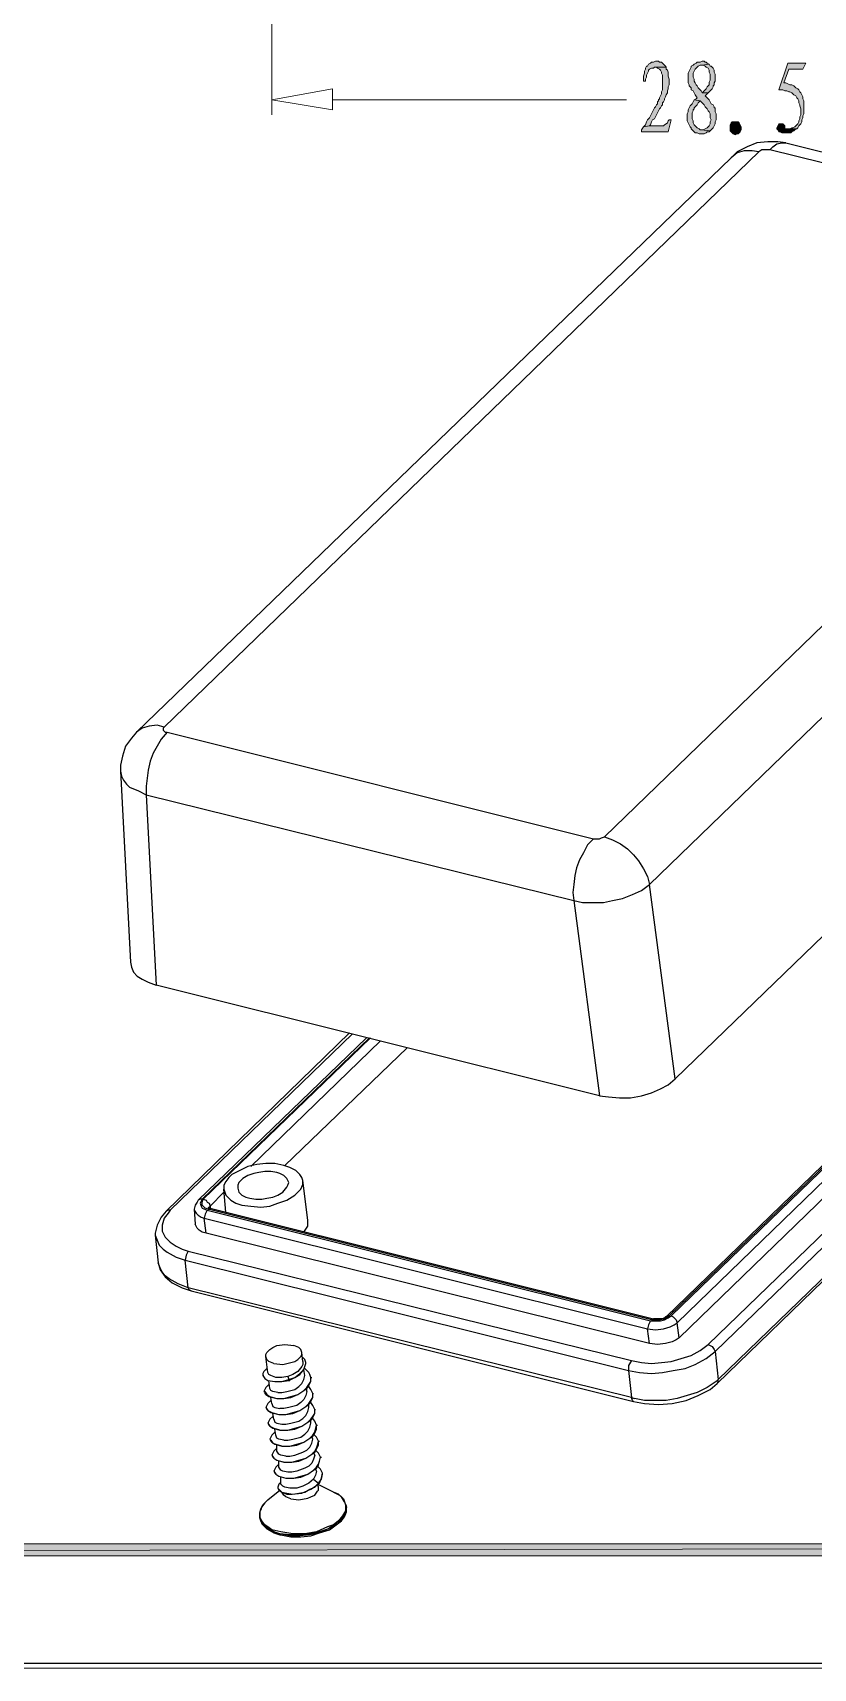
# Model space of a CAD drawing. Header units: inches. Extents: x 7 to 289, y 10 to 206.
# Drawn here: x 135.2 to 168.4, y 10.2 to 79.7 of the extents above; entities that cross this region are included whole.
import ezdxf

# ---------------------------------------------------------------- set-up
doc = ezdxf.new("R2010")
doc.units = ezdxf.units.IN
doc.header["$MEASUREMENT"] = 0
doc.layers.add('图层 1', color=7, linetype='Continuous')

# ---------------------------------------------------------------- blocks, each defined once
blk = doc.blocks.new('block 2')
at = {"layer": '图层 1', "color": 7, "lineweight": 25, "true_color": 0xffffff}
blk.add_lwpolyline([(7.062, 10.406), (288.706, 10.406), (288.706, 206.113), (7.062, 206.113), (7.062, 10.406)], dxfattribs=at)
at = {"layer": '图层 1', "lineweight": 0}
blk.add_lwpolyline([(6.893, 203.7), (288.917, 203.7), (288.917, 10.194), (6.893, 10.194), (6.893, 203.7)], dxfattribs=at)

msp = doc.modelspace()

# ---------------------------------------------------------------- hatches: boundary and pattern name
at = {"layer": '图层 1', "true_color": 0xdda500}
for points in [[(161.79, 78.52), (161.706, 78.52), (161.621, 78.478), (161.536, 78.478), (161.494, 78.436), (161.409, 78.393), (161.367, 78.308), (161.325, 78.308), (161.282, 78.224), (161.282, 78.182), (161.24, 78.097), (161.24, 78.012), (161.197, 77.885), (161.197, 77.801), (161.197, 77.673), (161.282, 77.673), (161.282, 77.758), (161.325, 77.843), (161.325, 77.928), (161.367, 78.012), (161.409, 78.097), (161.409, 78.139), (161.452, 78.182), (161.536, 78.224), (161.621, 78.224), (161.663, 78.266), (162.171, 78.266), (162.129, 78.308), (162.044, 78.393), (162.002, 78.436), (161.959, 78.478), (161.875, 78.478), (161.833, 78.52)], [(162.171, 78.266), (161.663, 78.266), (161.748, 78.266), (161.79, 78.224), (161.875, 78.182), (161.917, 78.139), (161.959, 78.054), (161.959, 78.012), (162.002, 77.928), (162.002, 77.843), (162.002, 77.758), (162.002, 77.673), (162.002, 77.589), (162.002, 77.547), (162.002, 77.462), (162.002, 77.377), (162.002, 77.292), (161.959, 77.208), (161.959, 77.123), (161.917, 77.039), (161.875, 76.954), (161.875, 76.911), (161.833, 76.869), (161.833, 76.827), (161.79, 76.785), (161.79, 76.7), (161.748, 76.658), (161.706, 76.573), (161.663, 76.53), (161.621, 76.446), (161.578, 76.361), (161.536, 76.276), (161.494, 76.192), (161.452, 76.107), (161.367, 76.023), (161.325, 75.938), (161.282, 75.811), (161.197, 75.726), (161.452, 75.769), (161.494, 75.811), (161.536, 75.938), (161.578, 76.023), (161.663, 76.065), (161.706, 76.15), (161.748, 76.234), (161.79, 76.319), (161.833, 76.404), (161.875, 76.488), (161.917, 76.53), (161.959, 76.615), (162.002, 76.658), (162.002, 76.742), (162.044, 76.785), (162.087, 76.869), (162.087, 76.911), (162.129, 76.996), (162.171, 77.081), (162.214, 77.166), (162.214, 77.25), (162.256, 77.335), (162.256, 77.42), (162.298, 77.504), (162.298, 77.589), (162.298, 77.673), (162.298, 77.758), (162.256, 77.885), (162.256, 77.97), (162.256, 78.054), (162.214, 78.139), (162.171, 78.182)], [(163.695, 78.52), (163.611, 78.478), (163.526, 78.478), (163.484, 78.478), (163.441, 78.436), (163.356, 78.393), (163.314, 78.351), (163.23, 78.308), (163.23, 78.266), (163.187, 78.182), (163.145, 78.097), (163.103, 78.012), (163.103, 77.928), (163.103, 77.843), (163.103, 77.801), (163.103, 77.673), (163.103, 77.589), (163.145, 77.504), (163.145, 77.462), (163.187, 77.42), (163.23, 77.377), (163.23, 77.292), (163.314, 77.25), (163.356, 77.166), (163.399, 77.081), (163.484, 76.954), (163.441, 76.911), (163.356, 76.869), (163.611, 76.827), (163.653, 76.785), (163.695, 76.742), (163.78, 76.658), (163.822, 76.573), (163.865, 76.53), (163.907, 76.488), (163.949, 76.404), (163.992, 76.361), (164.034, 76.276), (164.034, 76.192), (164.034, 76.107), (164.076, 76.023), (164.034, 75.938), (164.034, 75.853), (163.992, 75.769), (163.949, 75.726), (163.907, 75.684), (163.822, 75.642), (163.737, 75.599), (163.653, 75.599), (164.034, 75.557), (164.118, 75.642), (164.161, 75.684), (164.203, 75.769), (164.246, 75.853), (164.246, 75.938), (164.288, 76.023), (164.288, 76.107), (164.288, 76.192), (164.288, 76.276), (164.246, 76.361), (164.246, 76.446), (164.246, 76.488), (164.246, 76.53), (164.203, 76.53), (164.203, 76.573), (164.161, 76.658), (164.076, 76.7), (164.034, 76.785), (163.992, 76.869), (163.907, 76.954), (163.822, 77.039), (163.865, 77.081), (163.949, 77.166), (163.695, 77.166), (163.653, 77.25), (163.568, 77.335), (163.526, 77.377), (163.484, 77.462), (163.441, 77.504), (163.399, 77.589), (163.356, 77.673), (163.356, 77.758), (163.314, 77.843), (163.314, 77.928), (163.314, 78.012), (163.356, 78.097), (163.399, 78.182), (163.441, 78.224), (163.484, 78.266), (163.526, 78.308), (163.611, 78.351), (163.695, 78.351), (163.992, 78.393), (163.907, 78.436), (163.865, 78.478), (163.822, 78.478), (163.78, 78.52)], [(163.992, 78.393), (163.695, 78.351), (163.737, 78.351), (163.822, 78.308), (163.865, 78.266), (163.949, 78.224), (163.992, 78.139), (163.992, 78.054), (164.034, 77.97), (164.034, 77.885), (164.034, 77.843), (164.034, 77.716), (163.992, 77.631), (163.992, 77.589), (163.992, 77.504), (163.949, 77.462), (163.907, 77.42), (163.865, 77.335), (163.78, 77.25), (163.695, 77.166), (163.949, 77.166), (164.034, 77.25), (164.076, 77.292), (164.118, 77.335), (164.161, 77.42), (164.161, 77.462), (164.203, 77.504), (164.203, 77.589), (164.246, 77.673), (164.246, 77.758), (164.246, 77.885), (164.246, 77.97), (164.203, 78.054), (164.203, 78.139), (164.161, 78.224), (164.076, 78.308), (164.034, 78.308)], [(168.098, 78.436), (167.336, 78.436), (166.955, 77.292), (167.04, 77.292), (167.124, 77.292), (167.209, 77.25), (167.293, 77.25), (167.378, 77.208), (167.421, 77.208), (167.505, 77.166), (167.547, 77.123), (167.59, 77.081), (167.675, 77.039), (167.717, 76.954), (167.759, 76.911), (167.802, 76.827), (167.802, 76.742), (167.844, 76.658), (167.844, 76.615), (167.886, 76.488), (167.886, 76.404), (167.886, 76.319), (167.886, 76.234), (167.844, 76.15), (167.844, 76.065), (167.802, 75.98), (167.802, 75.938), (167.759, 75.853), (167.717, 75.811), (167.675, 75.769), (167.632, 75.726), (167.547, 75.684), (167.505, 75.684), (167.421, 75.642), (167.336, 75.642), (167.209, 75.642), (167.717, 75.642), (167.759, 75.684), (167.802, 75.769), (167.844, 75.811), (167.886, 75.853), (167.928, 75.938), (167.928, 76.023), (167.971, 76.107), (167.971, 76.192), (168.013, 76.276), (168.013, 76.361), (168.013, 76.446), (168.013, 76.573), (168.013, 76.658), (168.013, 76.742), (168.013, 76.827), (167.971, 76.911), (167.971, 76.996), (167.928, 77.081), (167.886, 77.166), (167.844, 77.208), (167.802, 77.292), (167.759, 77.335), (167.675, 77.377), (167.632, 77.42), (167.59, 77.462), (167.505, 77.504), (167.421, 77.504), (167.336, 77.547), (167.251, 77.589), (167.167, 77.589), (167.378, 78.182), (167.971, 78.182)], [(163.356, 76.869), (163.314, 76.785), (163.272, 76.7), (163.23, 76.658), (163.187, 76.615), (163.145, 76.53), (163.103, 76.446), (163.103, 76.361), (163.06, 76.276), (163.06, 76.192), (163.06, 76.107), (163.06, 76.065), (163.06, 75.98), (163.103, 75.895), (163.145, 75.811), (163.187, 75.726), (163.23, 75.684), (163.23, 75.642), (163.314, 75.557), (163.356, 75.514), (163.399, 75.472), (163.484, 75.472), (163.568, 75.43), (163.653, 75.43), (163.695, 75.43), (163.78, 75.43), (163.865, 75.472), (163.907, 75.514), (163.992, 75.514), (164.034, 75.557), (163.653, 75.599), (163.611, 75.599), (163.568, 75.642), (163.484, 75.684), (163.441, 75.726), (163.399, 75.769), (163.356, 75.811), (163.314, 75.895), (163.314, 75.98), (163.272, 76.065), (163.272, 76.15), (163.272, 76.192), (163.272, 76.319), (163.314, 76.404), (163.314, 76.446), (163.356, 76.488), (163.356, 76.53), (163.399, 76.573), (163.484, 76.658), (163.526, 76.742), (163.611, 76.827)], [(162.383, 76.023), (162.298, 76.023), (162.256, 75.98), (162.214, 75.895), (162.171, 75.853), (162.087, 75.811), (162.044, 75.769), (161.452, 75.769), (161.197, 75.726), (161.113, 75.599), (161.113, 75.514), (162.256, 75.514)], [(165.219, 75.43), (165.177, 75.43), (165.092, 75.388), (165.008, 75.43), (164.965, 75.472), (164.923, 75.514), (164.881, 75.557), (164.881, 75.642), (164.881, 75.726), (164.881, 75.811), (164.923, 75.895), (164.965, 75.938), (165.008, 75.938), (165.092, 75.938), (165.177, 75.938), (165.219, 75.938), (165.262, 75.895), (165.304, 75.811), (165.346, 75.726), (165.346, 75.684), (165.346, 75.599), (165.304, 75.514), (165.262, 75.472)], [(167.04, 75.853), (166.955, 75.853), (166.912, 75.769), (166.87, 75.684), (166.87, 75.642), (166.912, 75.599), (166.955, 75.514), (166.997, 75.514), (167.082, 75.472), (167.124, 75.472), (167.209, 75.472), (167.336, 75.472), (167.378, 75.472), (167.463, 75.472), (167.505, 75.514), (167.59, 75.557), (167.632, 75.599), (167.717, 75.642), (167.209, 75.642), (167.209, 75.769), (167.167, 75.811), (167.124, 75.853), (167.082, 75.853)]]:
    msp.add_hatch(color=42, dxfattribs=at).paths.add_polyline_path(points)
at = {"layer": '图层 1', "true_color": 0xffffff}
for points in [[(284.134, 14.978), (283.626, 15.486), (11.888, 14.978)], [(283.626, 15.486), (11.888, 14.978), (11.888, 15.486)]]:
    msp.add_hatch(color=7, dxfattribs=at).paths.add_polyline_path(points)

# ---------------------------------------------------------------- linework, layer by layer
at = {"layer": '图层 1', "color": 131, "lineweight": 5, "true_color": 0x7fffff}
msp.add_lwpolyline([(145.407, 104.851), (145.407, 76.234)], dxfattribs=at)
at = {"layer": '图层 1', "lineweight": 0}
for points in [[(161.79, 78.52), (161.706, 78.52), (161.621, 78.478), (161.536, 78.478), (161.494, 78.436), (161.409, 78.393), (161.367, 78.308), (161.325, 78.308), (161.282, 78.224), (161.282, 78.182), (161.24, 78.097), (161.24, 78.012), (161.197, 77.885), (161.197, 77.801), (161.197, 77.673), (161.282, 77.673), (161.282, 77.758), (161.325, 77.843), (161.325, 77.928), (161.367, 78.012), (161.409, 78.097), (161.409, 78.139), (161.452, 78.182), (161.536, 78.224), (161.621, 78.224), (161.663, 78.266), (162.171, 78.266), (162.129, 78.308), (162.044, 78.393), (162.002, 78.436), (161.959, 78.478), (161.875, 78.478), (161.833, 78.52), (161.79, 78.52)], [(162.171, 78.266), (161.663, 78.266), (161.748, 78.266), (161.79, 78.224), (161.875, 78.182), (161.917, 78.139), (161.959, 78.054), (161.959, 78.012), (162.002, 77.928), (162.002, 77.843), (162.002, 77.758), (162.002, 77.673), (162.002, 77.589), (162.002, 77.547), (162.002, 77.462), (162.002, 77.377), (162.002, 77.292), (161.959, 77.208), (161.959, 77.123), (161.917, 77.039), (161.875, 76.954), (161.875, 76.911), (161.833, 76.869), (161.833, 76.827), (161.79, 76.785), (161.79, 76.7), (161.748, 76.658), (161.706, 76.573), (161.663, 76.53), (161.621, 76.446), (161.578, 76.361), (161.536, 76.276), (161.494, 76.192), (161.452, 76.107), (161.367, 76.023), (161.325, 75.938), (161.282, 75.811), (161.197, 75.726), (161.452, 75.769), (161.494, 75.811), (161.536, 75.938), (161.578, 76.023), (161.663, 76.065), (161.706, 76.15), (161.748, 76.234), (161.79, 76.319), (161.833, 76.404), (161.875, 76.488), (161.917, 76.53), (161.959, 76.615), (162.002, 76.658), (162.002, 76.742), (162.044, 76.785), (162.087, 76.869), (162.087, 76.911), (162.129, 76.996), (162.171, 77.081), (162.214, 77.166), (162.214, 77.25), (162.256, 77.335), (162.256, 77.42), (162.298, 77.504), (162.298, 77.589), (162.298, 77.673), (162.298, 77.758), (162.256, 77.885), (162.256, 77.97), (162.256, 78.054), (162.214, 78.139), (162.171, 78.182), (162.171, 78.266)], [(163.695, 78.52), (163.611, 78.478), (163.526, 78.478), (163.484, 78.478), (163.441, 78.436), (163.356, 78.393), (163.314, 78.351), (163.23, 78.308), (163.23, 78.266), (163.187, 78.182), (163.145, 78.097), (163.103, 78.012), (163.103, 77.928), (163.103, 77.843), (163.103, 77.801), (163.103, 77.673), (163.103, 77.589), (163.145, 77.504), (163.145, 77.462), (163.187, 77.42), (163.23, 77.377), (163.23, 77.292), (163.314, 77.25), (163.356, 77.166), (163.399, 77.081), (163.484, 76.954), (163.441, 76.911), (163.356, 76.869), (163.611, 76.827), (163.653, 76.785), (163.695, 76.742), (163.78, 76.658), (163.822, 76.573), (163.865, 76.53), (163.907, 76.488), (163.949, 76.404), (163.992, 76.361), (164.034, 76.276), (164.034, 76.192), (164.034, 76.107), (164.076, 76.023), (164.034, 75.938), (164.034, 75.853), (163.992, 75.769), (163.949, 75.726), (163.907, 75.684), (163.822, 75.642), (163.737, 75.599), (163.653, 75.599), (164.034, 75.557), (164.118, 75.642), (164.161, 75.684), (164.203, 75.769), (164.246, 75.853), (164.246, 75.938), (164.288, 76.023), (164.288, 76.107), (164.288, 76.192), (164.288, 76.276), (164.246, 76.361), (164.246, 76.446), (164.246, 76.488), (164.246, 76.53), (164.203, 76.53), (164.203, 76.573), (164.161, 76.658), (164.076, 76.7), (164.034, 76.785), (163.992, 76.869), (163.907, 76.954), (163.822, 77.039), (163.865, 77.081), (163.949, 77.166), (163.695, 77.166), (163.653, 77.25), (163.568, 77.335), (163.526, 77.377), (163.484, 77.462), (163.441, 77.504), (163.399, 77.589), (163.356, 77.673), (163.356, 77.758), (163.314, 77.843), (163.314, 77.928), (163.314, 78.012), (163.356, 78.097), (163.399, 78.182), (163.441, 78.224), (163.484, 78.266), (163.526, 78.308), (163.611, 78.351), (163.695, 78.351), (163.992, 78.393), (163.907, 78.436), (163.865, 78.478), (163.822, 78.478), (163.78, 78.52), (163.695, 78.52)], [(163.992, 78.393), (163.695, 78.351), (163.737, 78.351), (163.822, 78.308), (163.865, 78.266), (163.949, 78.224), (163.992, 78.139), (163.992, 78.054), (164.034, 77.97), (164.034, 77.885), (164.034, 77.843), (164.034, 77.716), (163.992, 77.631), (163.992, 77.589), (163.992, 77.504), (163.949, 77.462), (163.907, 77.42), (163.865, 77.335), (163.78, 77.25), (163.695, 77.166), (163.949, 77.166), (164.034, 77.25), (164.076, 77.292), (164.118, 77.335), (164.161, 77.42), (164.161, 77.462), (164.203, 77.504), (164.203, 77.589), (164.246, 77.673), (164.246, 77.758), (164.246, 77.885), (164.246, 77.97), (164.203, 78.054), (164.203, 78.139), (164.161, 78.224), (164.076, 78.308), (164.034, 78.308), (163.992, 78.393)], [(168.098, 78.436), (167.336, 78.436), (166.955, 77.292), (167.04, 77.292), (167.124, 77.292), (167.209, 77.25), (167.293, 77.25), (167.378, 77.208), (167.421, 77.208), (167.505, 77.166), (167.547, 77.123), (167.59, 77.081), (167.675, 77.039), (167.717, 76.954), (167.759, 76.911), (167.802, 76.827), (167.802, 76.742), (167.844, 76.658), (167.844, 76.615), (167.886, 76.488), (167.886, 76.404), (167.886, 76.319), (167.886, 76.234), (167.844, 76.15), (167.844, 76.065), (167.802, 75.98), (167.802, 75.938), (167.759, 75.853), (167.717, 75.811), (167.675, 75.769), (167.632, 75.726), (167.547, 75.684), (167.505, 75.684), (167.421, 75.642), (167.336, 75.642), (167.209, 75.642), (167.717, 75.642), (167.759, 75.684), (167.802, 75.769), (167.844, 75.811), (167.886, 75.853), (167.928, 75.938), (167.928, 76.023), (167.971, 76.107), (167.971, 76.192), (168.013, 76.276), (168.013, 76.361), (168.013, 76.446), (168.013, 76.573), (168.013, 76.658), (168.013, 76.742), (168.013, 76.827), (167.971, 76.911), (167.971, 76.996), (167.928, 77.081), (167.886, 77.166), (167.844, 77.208), (167.802, 77.292), (167.759, 77.335), (167.675, 77.377), (167.632, 77.42), (167.59, 77.462), (167.505, 77.504), (167.421, 77.504), (167.336, 77.547), (167.251, 77.589), (167.167, 77.589), (167.378, 78.182), (167.971, 78.182), (168.098, 78.436)], [(163.356, 76.869), (163.314, 76.785), (163.272, 76.7), (163.23, 76.658), (163.187, 76.615), (163.145, 76.53), (163.103, 76.446), (163.103, 76.361), (163.06, 76.276), (163.06, 76.192), (163.06, 76.107), (163.06, 76.065), (163.06, 75.98), (163.103, 75.895), (163.145, 75.811), (163.187, 75.726), (163.23, 75.684), (163.23, 75.642), (163.314, 75.557), (163.356, 75.514), (163.399, 75.472), (163.484, 75.472), (163.568, 75.43), (163.653, 75.43), (163.695, 75.43), (163.78, 75.43), (163.865, 75.472), (163.907, 75.514), (163.992, 75.514), (164.034, 75.557), (163.653, 75.599), (163.611, 75.599), (163.568, 75.642), (163.484, 75.684), (163.441, 75.726), (163.399, 75.769), (163.356, 75.811), (163.314, 75.895), (163.314, 75.98), (163.272, 76.065), (163.272, 76.15), (163.272, 76.192), (163.272, 76.319), (163.314, 76.404), (163.314, 76.446), (163.356, 76.488), (163.356, 76.53), (163.399, 76.573), (163.484, 76.658), (163.526, 76.742), (163.611, 76.827), (163.356, 76.869)], [(162.383, 76.023), (162.298, 76.023), (162.256, 75.98), (162.214, 75.895), (162.171, 75.853), (162.087, 75.811), (162.044, 75.769), (161.452, 75.769), (161.197, 75.726), (161.113, 75.599), (161.113, 75.514), (162.256, 75.514), (162.383, 76.023)], [(165.219, 75.43), (165.177, 75.43), (165.092, 75.388), (165.008, 75.43), (164.965, 75.472), (164.923, 75.514), (164.881, 75.557), (164.881, 75.642), (164.881, 75.726), (164.881, 75.811), (164.923, 75.895), (164.965, 75.938), (165.008, 75.938), (165.092, 75.938), (165.177, 75.938), (165.219, 75.938), (165.262, 75.895), (165.304, 75.811), (165.346, 75.726), (165.346, 75.684), (165.346, 75.599), (165.304, 75.514), (165.262, 75.472), (165.219, 75.43)], [(167.04, 75.853), (166.955, 75.853), (166.912, 75.769), (166.87, 75.684), (166.87, 75.642), (166.912, 75.599), (166.955, 75.514), (166.997, 75.514), (167.082, 75.472), (167.124, 75.472), (167.209, 75.472), (167.336, 75.472), (167.378, 75.472), (167.463, 75.472), (167.505, 75.514), (167.59, 75.557), (167.632, 75.599), (167.717, 75.642), (167.209, 75.642), (167.209, 75.769), (167.167, 75.811), (167.124, 75.853), (167.082, 75.853), (167.04, 75.853)], [(284.134, 14.978), (283.626, 15.486), (11.888, 14.978), (284.134, 14.978)], [(283.626, 15.486), (11.888, 14.978), (11.888, 15.486), (283.626, 15.486)]]:
    msp.add_lwpolyline(points, dxfattribs=at)
at = {"layer": '图层 1', "color": 42, "lineweight": 5, "true_color": 0xdda500}
for points in [[(161.79, 78.52), (161.706, 78.52), (161.621, 78.478), (161.536, 78.478), (161.494, 78.436), (161.409, 78.393), (161.367, 78.308), (161.325, 78.308), (161.282, 78.224), (161.282, 78.182), (161.24, 78.097), (161.24, 78.012), (161.197, 77.885), (161.197, 77.801), (161.197, 77.673), (161.282, 77.673), (161.282, 77.758), (161.325, 77.843), (161.325, 77.928), (161.367, 78.012), (161.409, 78.097), (161.409, 78.139), (161.452, 78.182), (161.536, 78.224), (161.621, 78.224), (161.663, 78.266), (162.171, 78.266), (162.129, 78.308), (162.044, 78.393), (162.002, 78.436), (161.959, 78.478), (161.875, 78.478), (161.833, 78.52), (161.79, 78.52)], [(162.171, 78.266), (161.663, 78.266), (161.748, 78.266), (161.79, 78.224), (161.875, 78.182), (161.917, 78.139), (161.959, 78.054), (161.959, 78.012), (162.002, 77.928), (162.002, 77.843), (162.002, 77.758), (162.002, 77.673), (162.002, 77.589), (162.002, 77.547), (162.002, 77.462), (162.002, 77.377), (162.002, 77.292), (161.959, 77.208), (161.959, 77.123), (161.917, 77.039), (161.875, 76.954), (161.875, 76.911), (161.833, 76.869), (161.833, 76.827), (161.79, 76.785), (161.79, 76.7), (161.748, 76.658), (161.706, 76.573), (161.663, 76.53), (161.621, 76.446), (161.578, 76.361), (161.536, 76.276), (161.494, 76.192), (161.452, 76.107), (161.367, 76.023), (161.325, 75.938), (161.282, 75.811), (161.197, 75.726), (161.452, 75.769), (161.494, 75.811), (161.536, 75.938), (161.578, 76.023), (161.663, 76.065), (161.706, 76.15), (161.748, 76.234), (161.79, 76.319), (161.833, 76.404), (161.875, 76.488), (161.917, 76.53), (161.959, 76.615), (162.002, 76.658), (162.002, 76.742), (162.044, 76.785), (162.087, 76.869), (162.087, 76.911), (162.129, 76.996), (162.171, 77.081), (162.214, 77.166), (162.214, 77.25), (162.256, 77.335), (162.256, 77.42), (162.298, 77.504), (162.298, 77.589), (162.298, 77.673), (162.298, 77.758), (162.256, 77.885), (162.256, 77.97), (162.256, 78.054), (162.214, 78.139), (162.171, 78.182), (162.171, 78.266)], [(163.695, 78.52), (163.611, 78.478), (163.526, 78.478), (163.484, 78.478), (163.441, 78.436), (163.356, 78.393), (163.314, 78.351), (163.23, 78.308), (163.23, 78.266), (163.187, 78.182), (163.145, 78.097), (163.103, 78.012), (163.103, 77.928), (163.103, 77.843), (163.103, 77.801), (163.103, 77.673), (163.103, 77.589), (163.145, 77.504), (163.145, 77.462), (163.187, 77.42), (163.23, 77.377), (163.23, 77.292), (163.314, 77.25), (163.356, 77.166), (163.399, 77.081), (163.484, 76.954), (163.441, 76.911), (163.356, 76.869), (163.611, 76.827), (163.653, 76.785), (163.695, 76.742), (163.78, 76.658), (163.822, 76.573), (163.865, 76.53), (163.907, 76.488), (163.949, 76.404), (163.992, 76.361), (164.034, 76.276), (164.034, 76.192), (164.034, 76.107), (164.076, 76.023), (164.034, 75.938), (164.034, 75.853), (163.992, 75.769), (163.949, 75.726), (163.907, 75.684), (163.822, 75.642), (163.737, 75.599), (163.653, 75.599), (164.034, 75.557), (164.118, 75.642), (164.161, 75.684), (164.203, 75.769), (164.246, 75.853), (164.246, 75.938), (164.288, 76.023), (164.288, 76.107), (164.288, 76.192), (164.288, 76.276), (164.246, 76.361), (164.246, 76.446), (164.246, 76.488), (164.246, 76.53), (164.203, 76.53), (164.203, 76.573), (164.161, 76.658), (164.076, 76.7), (164.034, 76.785), (163.992, 76.869), (163.907, 76.954), (163.822, 77.039), (163.865, 77.081), (163.949, 77.166), (163.695, 77.166), (163.653, 77.25), (163.568, 77.335), (163.526, 77.377), (163.484, 77.462), (163.441, 77.504), (163.399, 77.589), (163.356, 77.673), (163.356, 77.758), (163.314, 77.843), (163.314, 77.928), (163.314, 78.012), (163.356, 78.097), (163.399, 78.182), (163.441, 78.224), (163.484, 78.266), (163.526, 78.308), (163.611, 78.351), (163.695, 78.351), (163.992, 78.393), (163.907, 78.436), (163.865, 78.478), (163.822, 78.478), (163.78, 78.52), (163.695, 78.52)], [(163.992, 78.393), (163.695, 78.351), (163.737, 78.351), (163.822, 78.308), (163.865, 78.266), (163.949, 78.224), (163.992, 78.139), (163.992, 78.054), (164.034, 77.97), (164.034, 77.885), (164.034, 77.843), (164.034, 77.716), (163.992, 77.631), (163.992, 77.589), (163.992, 77.504), (163.949, 77.462), (163.907, 77.42), (163.865, 77.335), (163.78, 77.25), (163.695, 77.166), (163.949, 77.166), (164.034, 77.25), (164.076, 77.292), (164.118, 77.335), (164.161, 77.42), (164.161, 77.462), (164.203, 77.504), (164.203, 77.589), (164.246, 77.673), (164.246, 77.758), (164.246, 77.885), (164.246, 77.97), (164.203, 78.054), (164.203, 78.139), (164.161, 78.224), (164.076, 78.308), (164.034, 78.308), (163.992, 78.393)], [(168.098, 78.436), (167.336, 78.436), (166.955, 77.292), (167.04, 77.292), (167.124, 77.292), (167.209, 77.25), (167.293, 77.25), (167.378, 77.208), (167.421, 77.208), (167.505, 77.166), (167.547, 77.123), (167.59, 77.081), (167.675, 77.039), (167.717, 76.954), (167.759, 76.911), (167.802, 76.827), (167.802, 76.742), (167.844, 76.658), (167.844, 76.615), (167.886, 76.488), (167.886, 76.404), (167.886, 76.319), (167.886, 76.234), (167.844, 76.15), (167.844, 76.065), (167.802, 75.98), (167.802, 75.938), (167.759, 75.853), (167.717, 75.811), (167.675, 75.769), (167.632, 75.726), (167.547, 75.684), (167.505, 75.684), (167.421, 75.642), (167.336, 75.642), (167.209, 75.642), (167.717, 75.642), (167.759, 75.684), (167.802, 75.769), (167.844, 75.811), (167.886, 75.853), (167.928, 75.938), (167.928, 76.023), (167.971, 76.107), (167.971, 76.192), (168.013, 76.276), (168.013, 76.361), (168.013, 76.446), (168.013, 76.573), (168.013, 76.658), (168.013, 76.742), (168.013, 76.827), (167.971, 76.911), (167.971, 76.996), (167.928, 77.081), (167.886, 77.166), (167.844, 77.208), (167.802, 77.292), (167.759, 77.335), (167.675, 77.377), (167.632, 77.42), (167.59, 77.462), (167.505, 77.504), (167.421, 77.504), (167.336, 77.547), (167.251, 77.589), (167.167, 77.589), (167.378, 78.182), (167.971, 78.182), (168.098, 78.436)], [(163.356, 76.869), (163.314, 76.785), (163.272, 76.7), (163.23, 76.658), (163.187, 76.615), (163.145, 76.53), (163.103, 76.446), (163.103, 76.361), (163.06, 76.276), (163.06, 76.192), (163.06, 76.107), (163.06, 76.065), (163.06, 75.98), (163.103, 75.895), (163.145, 75.811), (163.187, 75.726), (163.23, 75.684), (163.23, 75.642), (163.314, 75.557), (163.356, 75.514), (163.399, 75.472), (163.484, 75.472), (163.568, 75.43), (163.653, 75.43), (163.695, 75.43), (163.78, 75.43), (163.865, 75.472), (163.907, 75.514), (163.992, 75.514), (164.034, 75.557), (163.653, 75.599), (163.611, 75.599), (163.568, 75.642), (163.484, 75.684), (163.441, 75.726), (163.399, 75.769), (163.356, 75.811), (163.314, 75.895), (163.314, 75.98), (163.272, 76.065), (163.272, 76.15), (163.272, 76.192), (163.272, 76.319), (163.314, 76.404), (163.314, 76.446), (163.356, 76.488), (163.356, 76.53), (163.399, 76.573), (163.484, 76.658), (163.526, 76.742), (163.611, 76.827), (163.356, 76.869)], [(162.383, 76.023), (162.298, 76.023), (162.256, 75.98), (162.214, 75.895), (162.171, 75.853), (162.087, 75.811), (162.044, 75.769), (161.452, 75.769), (161.197, 75.726), (161.113, 75.599), (161.113, 75.514), (162.256, 75.514), (162.383, 76.023)], [(165.219, 75.43), (165.177, 75.43), (165.092, 75.388), (165.008, 75.43), (164.965, 75.472), (164.923, 75.514), (164.881, 75.557), (164.881, 75.642), (164.881, 75.726), (164.881, 75.811), (164.923, 75.895), (164.965, 75.938), (165.008, 75.938), (165.092, 75.938), (165.177, 75.938), (165.219, 75.938), (165.262, 75.895), (165.304, 75.811), (165.346, 75.726), (165.346, 75.684), (165.346, 75.599), (165.304, 75.514), (165.262, 75.472), (165.219, 75.43)], [(167.04, 75.853), (166.955, 75.853), (166.912, 75.769), (166.87, 75.684), (166.87, 75.642), (166.912, 75.599), (166.955, 75.514), (166.997, 75.514), (167.082, 75.472), (167.124, 75.472), (167.209, 75.472), (167.336, 75.472), (167.378, 75.472), (167.463, 75.472), (167.505, 75.514), (167.59, 75.557), (167.632, 75.599), (167.717, 75.642), (167.209, 75.642), (167.209, 75.769), (167.167, 75.811), (167.124, 75.853), (167.082, 75.853), (167.04, 75.853)]]:
    msp.add_lwpolyline(points, dxfattribs=at)
at = {"layer": '图层 1', "color": 3, "lineweight": 5, "true_color": 0x00ff00}
for points in [[(147.99, 76.446), (145.407, 76.869), (147.99, 77.335), (147.99, 76.446)], [(147.99, 76.869), (160.478, 76.869)]]:
    msp.add_lwpolyline(points, dxfattribs=at)
at = {"layer": '图层 1', "color": 7, "lineweight": 25, "true_color": 0xffffff}
for points in [[(164.923, 74.414), (139.65, 49.988)], [(166.108, 74.668), (140.835, 50.199)], [(167.251, 75.049), (166.912, 75.091), (166.489, 75.091), (166.024, 75.049), (165.6, 74.879), (165.177, 74.668), (164.923, 74.414)], [(166.108, 74.668), (165.812, 74.71), (165.473, 74.71), (165.177, 74.626), (164.923, 74.414)], [(166.574, 74.753), (166.32, 74.753), (166.235, 74.753), (166.108, 74.668)], [(166.574, 74.753), (166.701, 74.879), (166.87, 75.007), (167.082, 75.049), (167.251, 75.049)], [(184.693, 70.265), (166.574, 74.753)], [(167.251, 75.049), (185.412, 70.519)], [(159.547, 45.542), (184.82, 70.011)], [(162.552, 35.256), (161.452, 43.511), (186.725, 67.979)], [(162.552, 35.256), (188.249, 60.105)], [(140.835, 50.199), (140.539, 50.284), (140.2, 50.242), (139.904, 50.157), (139.65, 49.988)], [(140.835, 50.199), (140.793, 50.157), (140.793, 50.072), (140.878, 49.988), (140.962, 49.988)], [(188.037, 50.072), (162.298, 25.18)], [(139.65, 49.988), (139.438, 49.733), (139.184, 49.395), (139.057, 48.972), (138.973, 48.591), (138.973, 48.336)], [(140.962, 49.988), (140.708, 49.691), (140.539, 49.395), (140.37, 49.098), (140.243, 48.76), (140.158, 48.379), (140.116, 48.04), (140.073, 47.701), (140.073, 47.32)], [(140.962, 49.988), (159.081, 45.458)], [(187.868, 50.03), (162.171, 25.138)], [(162.383, 25.18), (188.079, 50.03)], [(162.637, 24.884), (188.333, 49.776)], [(188.418, 49.141), (162.722, 24.249)], [(163.949, 23.953), (189.646, 48.802)], [(138.973, 48.336), (139.015, 48.125), (139.1, 47.955), (139.227, 47.786), (139.354, 47.659), (139.735, 47.49), (140.073, 47.32)], [(138.973, 48.336), (139.396, 40.208)], [(164.246, 23.656), (189.942, 48.506)], [(140.073, 47.32), (158.234, 42.833)], [(140.073, 47.32), (140.497, 39.235)], [(190.111, 47.363), (164.372, 22.471)], [(190.027, 47.194), (164.33, 22.302)], [(159.081, 45.458), (158.827, 45.204), (158.658, 44.865), (158.488, 44.569), (158.361, 44.23), (158.277, 43.892), (158.234, 43.511), (158.192, 43.172), (158.234, 42.833)], [(159.081, 45.458), (159.335, 45.458), (159.42, 45.5), (159.547, 45.542)], [(159.547, 45.542), (159.885, 45.416), (160.224, 45.246), (160.52, 45.035), (160.774, 44.78), (160.986, 44.526), (161.197, 44.188), (161.367, 43.849), (161.452, 43.511)], [(158.234, 42.833), (158.615, 42.748), (159.039, 42.748), (159.504, 42.748), (159.885, 42.833), (160.309, 42.918), (160.732, 43.087), (161.113, 43.257), (161.452, 43.511)], [(158.234, 42.833), (159.335, 34.536)], [(139.396, 40.208), (139.438, 39.997), (139.523, 39.785), (139.692, 39.616), (139.904, 39.489), (140.158, 39.362), (140.497, 39.235)], [(159.335, 34.536), (140.497, 39.235)], [(148.709, 37.203), (140.92, 29.625)], [(148.836, 37.161), (141.089, 29.668)], [(149.429, 36.991), (142.275, 30.091)], [(149.556, 36.991), (142.444, 30.133)], [(142.486, 30.133), (149.598, 36.991)], [(144.518, 31.53), (150.022, 36.864)], [(151.165, 36.568), (145.957, 31.573)], [(159.335, 34.536), (159.716, 34.494), (160.181, 34.451), (160.647, 34.451), (161.113, 34.536), (161.536, 34.663), (161.917, 34.832), (162.256, 35.002), (162.552, 35.256)], [(145.915, 31.573), (145.534, 31.657), (145.153, 31.657), (144.772, 31.615), (144.391, 31.53), (144.053, 31.361), (143.714, 31.192), (143.587, 31.065), (143.46, 30.895), (143.375, 30.726), (143.375, 30.557)], [(145.619, 31.276), (145.365, 31.319), (145.111, 31.319), (144.857, 31.276), (144.645, 31.234), (144.391, 31.149), (144.18, 31.022), (144.01, 30.853), (143.968, 30.726), (143.968, 30.599)], [(146.72, 30.938), (146.677, 31.065), (146.593, 31.192), (146.423, 31.361), (146.169, 31.488), (145.915, 31.573)], [(143.968, 30.599), (144.01, 30.429), (144.137, 30.303), (144.307, 30.218), (144.476, 30.176)], [(144.137, 29.879), (144.518, 29.837), (144.942, 29.795), (145.323, 29.837), (145.661, 29.964), (146.042, 30.091), (146.381, 30.303), (146.508, 30.429), (146.635, 30.557), (146.72, 30.768), (146.72, 30.938)], [(144.476, 30.176), (144.73, 30.133), (144.984, 30.133), (145.196, 30.176), (145.45, 30.218), (145.661, 30.303), (145.873, 30.429), (146.042, 30.641), (146.085, 30.726), (146.127, 30.853)], [(146.127, 30.853), (146.042, 31.022), (145.915, 31.149), (145.746, 31.234), (145.619, 31.276)], [(146.931, 29.244), (146.72, 30.938)], [(142.275, 30.091), (142.232, 30.006), (142.148, 29.879), (142.105, 29.71), (142.105, 29.668)], [(142.444, 30.133), (142.359, 30.133), (142.275, 30.091)], [(142.444, 30.133), (142.402, 30.049), (142.359, 29.964)], [(142.359, 29.964), (142.402, 29.837), (142.444, 29.752), (142.656, 29.668)], [(142.698, 29.71), (142.571, 29.752), (142.444, 29.879), (142.444, 29.922), (142.444, 30.006), (142.486, 30.133)], [(142.486, 30.133), (142.613, 30.091), (142.656, 30.006), (142.74, 29.964), (142.782, 29.837)], [(142.782, 29.837), (143.375, 30.429)], [(143.375, 30.557), (143.418, 30.387), (143.46, 30.303), (143.672, 30.091), (143.883, 29.964), (144.137, 29.879)], [(143.46, 29.583), (143.375, 30.557)], [(140.92, 29.625), (140.708, 29.371), (140.539, 29.033), (140.454, 28.694), (140.454, 28.609)], [(141.005, 29.541), (140.835, 29.329), (140.751, 29.033), (140.751, 28.906), (140.751, 28.779), (140.878, 28.525), (141.089, 28.313), (141.343, 28.144), (141.597, 28.017), (141.851, 27.932)], [(141.089, 29.668), (141.005, 29.668), (140.92, 29.625)], [(141.089, 29.668), (141.005, 29.541)], [(142.105, 29.71), (142.148, 29.075)], [(142.105, 29.668), (142.19, 29.541), (142.275, 29.456), (142.402, 29.371), (142.529, 29.329)], [(142.656, 29.668), (142.571, 29.498), (142.529, 29.329)], [(142.529, 29.329), (161.367, 24.63)], [(142.613, 28.694), (142.529, 29.329)], [(142.656, 29.668), (161.494, 24.969)], [(142.782, 29.837), (142.74, 29.795), (142.698, 29.752)], [(142.74, 29.752), (142.698, 29.795)], [(142.698, 29.71), (142.782, 29.752)], [(142.698, 29.71), (142.74, 29.71)], [(161.536, 25.011), (142.698, 29.71)], [(142.74, 29.752), (142.782, 29.752), (161.621, 25.053)], [(142.782, 29.837), (142.782, 29.752)], [(146.762, 28.736), (146.931, 28.99), (146.931, 29.117), (146.931, 29.244)], [(140.454, 28.609), (140.539, 28.398), (140.624, 28.186), (140.793, 28.017), (140.962, 27.89), (141.343, 27.678), (141.724, 27.551)], [(140.454, 28.609), (140.581, 27.424), (140.666, 27.128), (140.878, 26.831), (141.174, 26.577), (141.597, 26.366)], [(142.613, 28.694), (142.444, 28.736), (142.317, 28.821), (142.232, 28.906), (142.148, 29.075)], [(161.452, 23.995), (142.613, 28.694)], [(141.851, 27.932), (141.767, 27.763), (141.724, 27.551)], [(141.851, 27.932), (160.69, 23.275)], [(141.851, 26.366), (141.428, 26.535), (141.047, 26.747), (140.878, 26.874), (140.751, 27.043), (140.666, 27.212), (140.581, 27.424)], [(141.724, 27.551), (160.562, 22.852)], [(141.851, 26.366), (141.724, 27.551)], [(141.597, 26.366), (141.978, 26.239)], [(141.978, 26.239), (141.893, 26.281), (141.851, 26.366)], [(160.69, 21.709), (141.851, 26.366)], [(141.978, 26.239), (160.774, 21.54), (161.24, 21.455), (161.833, 21.413), (162.425, 21.455), (163.018, 21.582), (163.526, 21.794), (164.034, 22.048), (164.33, 22.302)], [(161.536, 25.011), (161.621, 25.053)], [(162.171, 25.138), (162.129, 25.138), (162.087, 25.096), (162.002, 25.053), (161.875, 25.053), (161.748, 25.053), (161.663, 25.053), (161.621, 25.053)], [(162.129, 25.053), (161.917, 25.011), (161.663, 25.011)], [(162.087, 25.011), (162.256, 25.096), (162.383, 25.18)], [(162.298, 25.18), (162.129, 25.053)], [(162.298, 25.18), (162.214, 25.18), (162.171, 25.138)], [(162.383, 25.18), (162.468, 25.138), (162.552, 25.053), (162.595, 25.011), (162.637, 24.884)], [(161.494, 24.969), (161.409, 24.799), (161.367, 24.63)], [(161.367, 24.63), (161.706, 24.588), (162.044, 24.63), (162.34, 24.715), (162.51, 24.799), (162.637, 24.884)], [(161.452, 23.995), (161.367, 24.63)], [(161.494, 24.969), (161.536, 24.969)], [(161.663, 25.011), (161.536, 25.011)], [(161.536, 24.969), (161.748, 24.969)], [(161.748, 24.969), (161.917, 24.969), (162.087, 25.011)], [(162.722, 24.249), (162.637, 24.884)], [(145.153, 23.445), (145.153, 23.529), (145.196, 23.614), (145.323, 23.741), (145.45, 23.826), (145.619, 23.91), (145.957, 23.953), (146.339, 23.91)], [(146.677, 23.614), (146.635, 23.741), (146.55, 23.826), (146.339, 23.91)], [(160.562, 22.852), (161.028, 22.767), (161.536, 22.725), (162.002, 22.767), (162.468, 22.852), (162.975, 22.937), (163.399, 23.106), (163.865, 23.36), (164.246, 23.656)], [(160.69, 23.275), (161.113, 23.191), (161.536, 23.148), (161.959, 23.191), (162.383, 23.233), (162.806, 23.36), (163.23, 23.487), (163.611, 23.699), (163.949, 23.953)], [(162.722, 24.249), (162.595, 24.164), (162.425, 24.079), (162.129, 23.995), (161.79, 23.953), (161.452, 23.995)], [(163.949, 23.953), (164.034, 23.91), (164.118, 23.868), (164.203, 23.741), (164.246, 23.656)], [(164.246, 23.656), (164.372, 22.471)], [(145.026, 22.64), (145.111, 22.513), (145.238, 22.429), (145.534, 22.386), (145.831, 22.386), (146.127, 22.471), (146.381, 22.556), (146.593, 22.725), (146.762, 22.894), (146.804, 23.021), (146.847, 23.148)], [(145.492, 23.148), (145.28, 23.233), (145.196, 23.318), (145.153, 23.445)], [(145.238, 22.767), (145.153, 23.445)], [(145.492, 23.148), (145.873, 23.106), (146.212, 23.191), (146.381, 23.233), (146.508, 23.318), (146.635, 23.445), (146.677, 23.529), (146.677, 23.614)], [(146.72, 23.233), (146.72, 23.106), (146.677, 23.021), (146.508, 22.81), (146.296, 22.683), (146.085, 22.598)], [(146.127, 22.429), (146.381, 22.556), (146.593, 22.683), (146.762, 22.894), (146.804, 23.021), (146.847, 23.148)], [(146.72, 23.233), (146.677, 23.614)], [(146.847, 23.191), (146.804, 23.318), (146.72, 23.402)], [(146.847, 23.148), (146.847, 23.191)], [(160.69, 23.275), (160.562, 23.064), (160.562, 22.852)], [(145.196, 22.937), (145.068, 22.81), (145.026, 22.725), (145.026, 22.64)], [(145.026, 22.64), (145.111, 22.513), (145.238, 22.429), (145.534, 22.386), (145.831, 22.386), (146.127, 22.429)], [(145.026, 22.64), (145.068, 22.64)], [(145.28, 22.259), (145.153, 22.132), (145.111, 22.048), (145.068, 21.963)], [(145.111, 21.963), (145.196, 21.836), (145.323, 21.751), (145.619, 21.667), (145.915, 21.667), (146.212, 21.751), (146.508, 21.836), (146.762, 22.005), (146.889, 22.132), (146.974, 22.259), (147.058, 22.386), (147.058, 22.556)], [(145.111, 21.963), (145.111, 21.878), (145.153, 21.836), (145.28, 21.751), (145.619, 21.667), (145.915, 21.667), (146.212, 21.709), (146.508, 21.836), (146.762, 22.005), (146.889, 22.09), (146.974, 22.217), (147.058, 22.386), (147.058, 22.556)], [(145.577, 22.556), (145.365, 22.64), (145.28, 22.683), (145.238, 22.767)], [(145.323, 22.09), (145.28, 22.429)], [(146.085, 22.598), (145.831, 22.556), (145.577, 22.556)], [(145.661, 21.921), (145.831, 21.921), (146.042, 21.963), (146.381, 22.048), (146.55, 22.175), (146.677, 22.302), (146.762, 22.471), (146.804, 22.64)], [(146.085, 22.598), (146.127, 22.471)], [(146.127, 22.471), (146.169, 22.471)], [(146.127, 22.471), (146.127, 22.429)], [(146.127, 22.429), (146.169, 22.429)], [(146.804, 22.64), (146.762, 22.894)], [(147.058, 22.556), (147.016, 22.683), (146.974, 22.767), (146.804, 22.937)], [(147.058, 22.556), (147.101, 22.556)], [(160.562, 22.852), (160.69, 21.709)], [(164.288, 22.386), (163.907, 22.132), (163.484, 21.921), (163.06, 21.794), (162.637, 21.667), (162.171, 21.582), (161.706, 21.582), (161.24, 21.582), (160.817, 21.667)], [(164.288, 22.386), (164.372, 22.471)], [(164.33, 22.302), (164.372, 22.386), (164.372, 22.471)], [(145.068, 21.963), (145.111, 21.963)], [(145.153, 21.286), (145.238, 21.159), (145.407, 21.074), (145.704, 20.989), (146, 20.989), (146.296, 21.074), (146.593, 21.159), (146.847, 21.328), (146.974, 21.455), (147.058, 21.582), (147.143, 21.709), (147.143, 21.878)], [(145.153, 21.286), (145.196, 21.201), (145.238, 21.159), (145.365, 21.074), (145.704, 20.989), (146, 20.989), (146.296, 21.032), (146.593, 21.159), (146.847, 21.328), (146.974, 21.413), (147.058, 21.54), (147.143, 21.709), (147.143, 21.878)], [(145.365, 21.582), (145.238, 21.455), (145.196, 21.37), (145.153, 21.286)], [(145.661, 21.921), (145.45, 21.963), (145.365, 22.005), (145.323, 22.09)], [(145.407, 21.455), (145.365, 21.709)], [(146.889, 21.963), (146.847, 21.794), (146.762, 21.624), (146.635, 21.497), (146.466, 21.37), (146.127, 21.286), (145.915, 21.243), (145.746, 21.243)], [(146.889, 21.963), (146.889, 22.09)], [(147.143, 21.878), (147.058, 22.048), (146.974, 22.175)], [(147.143, 21.878), (147.185, 21.878)], [(160.774, 21.54), (160.732, 21.582), (160.69, 21.709)], [(160.69, 21.709), (160.817, 21.667)], [(145.153, 21.286), (145.196, 21.286)], [(145.238, 20.608), (145.323, 20.481), (145.492, 20.397), (145.788, 20.312), (146.085, 20.312), (146.381, 20.397), (146.677, 20.481), (146.931, 20.651), (147.058, 20.778), (147.143, 20.904), (147.228, 21.032), (147.228, 21.201)], [(145.238, 20.608), (145.28, 20.524), (145.323, 20.481), (145.45, 20.397), (145.746, 20.312), (146.085, 20.312), (146.381, 20.354), (146.677, 20.481), (146.931, 20.651), (147.058, 20.735), (147.143, 20.862), (147.228, 21.032), (147.228, 21.201)], [(145.45, 20.904), (145.323, 20.778), (145.28, 20.693), (145.238, 20.608)], [(145.407, 21.455), (145.45, 21.328), (145.534, 21.286), (145.746, 21.243)], [(145.492, 20.778), (145.45, 21.032)], [(145.831, 20.566), (146, 20.566), (146.212, 20.608), (146.55, 20.693), (146.72, 20.82), (146.847, 20.947), (146.931, 21.116), (146.974, 21.286)], [(146.974, 21.286), (146.974, 21.413)], [(147.228, 21.201), (147.143, 21.37), (147.058, 21.497)], [(147.228, 21.201), (147.27, 21.201)], [(145.238, 20.608), (145.28, 20.608)], [(145.323, 19.931), (145.365, 19.846), (145.407, 19.804), (145.534, 19.719), (145.831, 19.635), (146.169, 19.635), (146.466, 19.677), (146.762, 19.804), (147.016, 19.973), (147.143, 20.058), (147.228, 20.185), (147.312, 20.354), (147.312, 20.524)], [(145.534, 20.227), (145.407, 20.1), (145.365, 20.016), (145.323, 19.931)], [(145.365, 19.889), (145.45, 19.762), (145.577, 19.719), (145.873, 19.635), (146.169, 19.635), (146.466, 19.719), (146.762, 19.804), (147.016, 19.973), (147.143, 20.1), (147.228, 20.227), (147.27, 20.354), (147.312, 20.524)], [(145.492, 20.778), (145.534, 20.651), (145.619, 20.608), (145.831, 20.566)], [(145.577, 20.1), (145.534, 20.354)], [(145.915, 19.889), (146.085, 19.889), (146.296, 19.931), (146.635, 20.016), (146.804, 20.143), (146.931, 20.27), (147.016, 20.439), (147.058, 20.608)], [(147.058, 20.608), (147.058, 20.735)], [(147.228, 20.693), (147.143, 20.82)], [(147.312, 20.524), (147.228, 20.693)], [(147.312, 20.524), (147.355, 20.524)], [(145.323, 19.931), (145.365, 19.889)], [(145.407, 19.254), (145.492, 19.127), (145.619, 19.042), (145.957, 18.957), (146.254, 18.957), (146.55, 19.042), (146.847, 19.127), (147.101, 19.296), (147.228, 19.423), (147.312, 19.55), (147.355, 19.677), (147.397, 19.846)], [(145.407, 19.254), (145.45, 19.169), (145.492, 19.127), (145.619, 19.042), (145.915, 18.957), (146.254, 18.957), (146.55, 19), (146.847, 19.127), (147.101, 19.296), (147.228, 19.381), (147.312, 19.508), (147.397, 19.677), (147.397, 19.846)], [(145.619, 19.55), (145.492, 19.423), (145.45, 19.338), (145.407, 19.254)], [(145.915, 19.889), (145.704, 19.931), (145.619, 19.973), (145.577, 20.1)], [(145.619, 19.423), (145.619, 19.677)], [(146, 19.211), (146.169, 19.211), (146.381, 19.254), (146.72, 19.381), (146.889, 19.465), (147.016, 19.592), (147.101, 19.762), (147.143, 19.931)], [(147.143, 19.931), (147.101, 20.058)], [(147.397, 19.846), (147.312, 20.016), (147.185, 20.143)], [(147.397, 19.846), (147.439, 19.846)], [(145.407, 19.254), (145.45, 19.254)], [(145.492, 18.576), (145.577, 18.449), (145.704, 18.365), (146, 18.28), (146.339, 18.28), (146.635, 18.365), (146.931, 18.449), (147.185, 18.619), (147.312, 18.746), (147.397, 18.873), (147.439, 19), (147.482, 19.169)], [(145.492, 18.576), (145.534, 18.492), (145.577, 18.449), (145.704, 18.365), (146, 18.28), (146.339, 18.28), (146.635, 18.322), (146.931, 18.449), (147.185, 18.619), (147.312, 18.703), (147.397, 18.83), (147.439, 19), (147.482, 19.169)], [(145.704, 18.873), (145.577, 18.746), (145.534, 18.661), (145.492, 18.576)], [(146, 19.211), (145.788, 19.254), (145.704, 19.296), (145.619, 19.423)], [(145.704, 18.746), (145.704, 19)], [(147.228, 19.254), (147.185, 19.084), (147.101, 18.915), (146.974, 18.788), (146.804, 18.703), (146.466, 18.576), (146.254, 18.534), (146.085, 18.534)], [(147.228, 19.254), (147.185, 19.381)], [(147.482, 19.169), (147.397, 19.338), (147.27, 19.465)], [(147.566, 18.492), (147.482, 18.661), (147.355, 18.788)], [(147.482, 19.169), (147.524, 19.169)], [(145.492, 18.576), (145.534, 18.576)], [(145.788, 18.111), (145.704, 18.026), (145.661, 17.899)], [(146.085, 18.534), (145.873, 18.576), (145.788, 18.619), (145.704, 18.746)], [(145.788, 18.026), (145.788, 18.322)], [(147.185, 18.238), (146.974, 18.068), (146.72, 17.941), (146.466, 17.857), (146.169, 17.857)], [(147.312, 18.576), (147.27, 18.407), (147.185, 18.238)], [(147.185, 18.238), (147.397, 18.068)], [(147.312, 18.576), (147.27, 18.703)], [(147.397, 18.068), (147.524, 18.238), (147.566, 18.449)], [(147.439, 18.068), (147.524, 18.28), (147.566, 18.492)], [(147.566, 18.449), (147.566, 18.492)], [(145.238, 17.349), (145.746, 17.772)], [(145.661, 17.857), (145.704, 17.772), (145.831, 17.687), (146.042, 17.645), (146.296, 17.603), (146.55, 17.645), (146.804, 17.687), (147.016, 17.814), (147.228, 17.899), (147.397, 18.068)], [(145.661, 17.899), (145.661, 17.857)], [(145.661, 17.857), (145.746, 17.772), (145.831, 17.687)], [(146.169, 17.857), (145.957, 17.899), (145.873, 17.941), (145.788, 18.026)], [(148.032, 17.687), (148.286, 17.56), (148.455, 17.391), (148.498, 17.264), (148.54, 17.137), (148.54, 17.01), (148.54, 16.883), (148.413, 16.671), (148.243, 16.46), (148.032, 16.29), (147.778, 16.206), (147.312, 15.994), (146.804, 15.909), (146.296, 15.909), (145.788, 15.994)], [(145.831, 17.687), (146.042, 17.603), (146.254, 17.603), (146.677, 17.645), (147.058, 17.814), (147.27, 17.941), (147.397, 18.068)], [(146.212, 17.391), (146, 17.476), (145.915, 17.56), (145.831, 17.687)], [(146.212, 17.391), (146.55, 17.349), (146.931, 17.433), (147.058, 17.476), (147.228, 17.56), (147.355, 17.729), (147.397, 17.772), (147.397, 17.899)], [(147.397, 17.899), (147.355, 18.026)], [(148.032, 17.687), (147.355, 18.026)], [(147.439, 18.068), (147.397, 18.068)], [(147.397, 18.068), (147.439, 18.068)], [(148.582, 17.095), (148.498, 17.264), (148.371, 17.476), (148.243, 17.603), (148.032, 17.687)], [(145.238, 17.349), (145.111, 17.222), (144.984, 17.052), (144.899, 16.841), (144.899, 16.629)], [(145.788, 15.994), (145.407, 16.079), (145.238, 16.206), (145.111, 16.29), (144.984, 16.46), (144.899, 16.629), (144.899, 16.798), (144.942, 16.968)], [(144.942, 16.968), (145.026, 17.137)], [(144.942, 16.968), (144.984, 16.968)], [(145.068, 17.179), (145.026, 17.137)], [(145.238, 17.349), (145.153, 17.264), (145.068, 17.179)], [(148.582, 17.052), (148.54, 16.841), (148.455, 16.629), (148.328, 16.46), (148.201, 16.333), (147.82, 16.121), (147.439, 15.952), (147.016, 15.867), (146.593, 15.825), (146.169, 15.825), (145.746, 15.909)], [(148.582, 17.052), (148.54, 16.841), (148.455, 16.671), (148.328, 16.502), (148.159, 16.375), (147.82, 16.121), (147.439, 15.994), (147.016, 15.909), (146.593, 15.867), (146.169, 15.867), (145.746, 15.909)], [(145.788, 15.867), (146.212, 15.782), (146.635, 15.782), (147.058, 15.825), (147.439, 15.952), (147.863, 16.079), (148.201, 16.333), (148.371, 16.46), (148.498, 16.629), (148.582, 16.841), (148.582, 17.052)], [(148.582, 17.052), (148.582, 17.095)], [(148.582, 17.052), (148.582, 17.095)], [(144.899, 16.629), (144.899, 16.587)], [(144.899, 16.587), (144.899, 16.629)], [(145.746, 15.909), (145.492, 15.994), (145.238, 16.121), (145.026, 16.333), (144.942, 16.46), (144.899, 16.587)], [(145.746, 15.909), (145.492, 15.994), (145.238, 16.163), (145.026, 16.333), (144.942, 16.46), (144.899, 16.587)], [(144.899, 16.587), (144.942, 16.46), (144.984, 16.333), (145.196, 16.121), (145.492, 15.952), (145.746, 15.867)], [(145.746, 15.867), (145.788, 15.867)]]:
    msp.add_lwpolyline(points, dxfattribs=at)

# ---------------------------------------------------------------- block references
at = {"layer": '图层 1'}
msp.add_blockref('block 2', (0, 0), dxfattribs=at)

doc.saveas('drawing.dxf')
